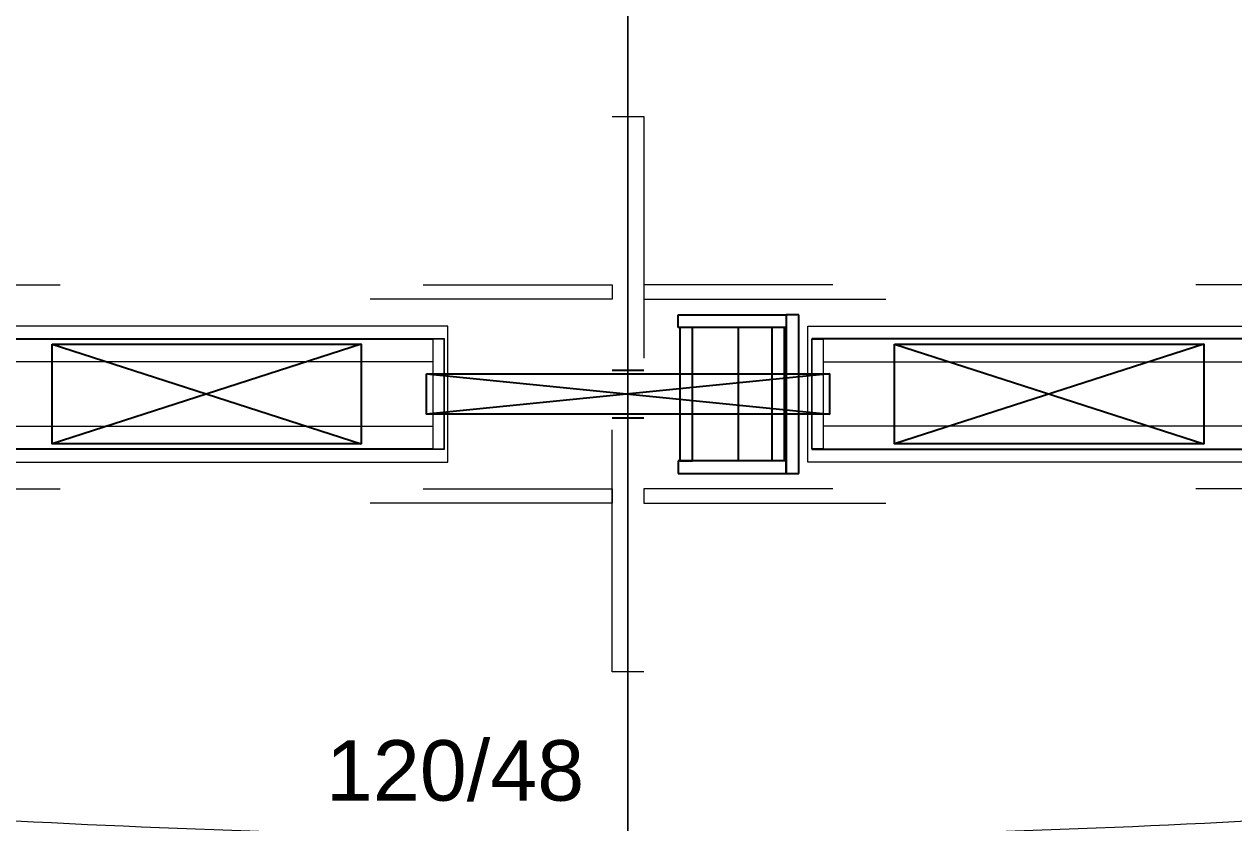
# Model space of a CAD drawing. Header units: inches. Extents: x 14 to 610, y 9 to 600.
# Drawn here: x 347.9 to 407.9, y 115.2 to 154.8 of the extents above; entities that cross this region are included whole.
import ezdxf
from ezdxf.enums import TextEntityAlignment as Align

# ---------------------------------------------------------------- set-up
doc = ezdxf.new("R2010")
doc.units = ezdxf.units.IN
doc.header["$MEASUREMENT"] = 0
doc.linetypes.add('ACAD_ISO03W100', pattern=[30, 12, -18])
doc.layers.add('A-FURN', color=7, linetype='Continuous')
doc.styles.get("Standard").update_dxf_attribs({"font": 'arial.ttf'})

# ---------------------------------------------------------------- blocks, each defined once
blk = doc.blocks.new('P_5CLT120HW')
at = {"layer": 'A-FURN', "color": 5, "lineweight": 0}
for p, q in [((0, -23.622), (0, 23.622)), ((0, 23.622), (0, -23.622)), ((-8.929, 3.375), (-32.929, 3.375)), ((-8.929, -3.375), (-8.929, 3.375)), ((8.929, -3.375), (8.929, 3.375)), ((8.929, 3.375), (32.929, 3.375)), ((-32.741, 2.75), (-9.116, 2.75)), ((-32.116, 2.719), (-9.679, 2.719)), ((-9.116, 2.719), (-9.679, 2.719)), ((-9.679, 2.719), (-9.679, 1.594)), ((-9.116, 2.75), (-9.116, -2.75)), ((-9.116, -2.719), (-9.116, 2.719)), ((9.116, 2.75), (9.116, -2.75)), ((32.741, 2.75), (9.116, 2.75)), ((9.116, -2.719), (9.116, 2.719)), ((9.116, 2.719), (9.679, 2.719)), ((9.679, 2.719), (9.679, 1.594)), ((32.116, 2.719), (9.679, 2.719)), ((-9.679, 1.594), (-32.116, 1.594)), ((9.679, 1.594), (32.116, 1.594)), ((-32.116, -1.594), (-9.679, -1.594)), ((-9.679, -1.594), (-9.679, -2.719)), ((32.116, -1.594), (9.679, -1.594)), ((9.679, -1.594), (9.679, -2.719)), ((-9.116, -2.75), (-32.741, -2.75)), ((-9.679, -2.719), (-32.116, -2.719)), ((-9.679, -2.719), (-9.116, -2.719)), ((9.679, -2.719), (9.116, -2.719)), ((9.116, -2.75), (32.741, -2.75)), ((9.679, -2.719), (32.116, -2.719)), ((-32.929, -3.375), (-8.929, -3.375)), ((32.929, -3.375), (8.929, -3.375))]:
    blk.add_line(p, q, dxfattribs=at)
at = {"layer": 'A-FURN', "color": 5, "linetype": 'ACAD_ISO03W100', "lineweight": 0}
for p, q in [((-0.787, 13.78), (0.787, 13.78)), ((-0.787, -13.78), (-0.787, 13.78)), ((0.787, 13.78), (0.787, -13.78)), ((-40.165, 5.413), (-0.787, 5.413)), ((-0.787, 5.413), (-0.787, 4.705)), ((40.165, 5.413), (0.787, 5.413)), ((0.787, 5.413), (0.787, 4.705)), ((-0.787, 4.705), (-40.165, 4.705)), ((0.787, 4.705), (40.165, 4.705)), ((-9.679, 1.594), (-9.679, -1.594)), ((9.679, 1.594), (9.679, -1.594)), ((-40.165, -4.705), (-0.787, -4.705)), ((-0.787, -4.705), (-0.787, -5.413)), ((40.165, -4.705), (0.787, -4.705)), ((0.787, -4.705), (0.787, -5.413)), ((-0.787, -5.413), (-40.165, -5.413)), ((0.787, -5.413), (40.165, -5.413)), ((0.787, -13.78), (-0.787, -13.78))]:
    blk.add_line(p, q, dxfattribs=at)
at = {"layer": 'A-FURN', "color": 5}
for p, q in [((-0.787, 1.181), (0.787, 1.181)), ((-0.787, -1.181), (0.787, -1.181))]:
    blk.add_line(p, q, dxfattribs=at)
at = {"layer": 'A-FURN', "color": 5, "lineweight": 0}
for centre, radius, start, end in [((3.589, 636.654), 658.711, 264.711012, 269.688593), ((-2.611, 616.652), 638.704, 270.23361, 275.367072), ((3.589, 636.654), 660.286, 264.711012, 269.688593), ((-2.611, 616.652), 640.279, 270.23361, 275.367072)]:
    blk.add_arc(centre, radius, start, end, dxfattribs=at)
at = {"layer": 'A-FURN', "color": 5}
blk.add_text('120/48', height=3, dxfattribs=at).set_placement((-8.579, -18.679), align=Align.MIDDLE_CENTER)
blk.add_attdef('CAPTG', (2571.864, 5020.467, -57.068), '', height=1, dxfattribs=at)
at = {"layer": 'A-FURN', "color": 5, "flags": 1}
for tag in ['CAPPN', 'CAPPD', 'CAPMG', 'CAPMC', 'CAPGC', 'CAPALIAS1', 'CAPALIAS2', 'CAPALIAS3', 'CAPBLDG', 'CAPFLOOR', 'CAPDEPT', 'CAPPERSON', 'CAPPL', 'CAPQT', 'CAPDH']:
    blk.add_attdef(tag, (0, 0), '', height=0.001, dxfattribs=at)
blk = doc.blocks.new('P_5CCTP')
at = {"layer": 'A-FURN'}
for points in [[(7.668, 2.471), (-7.668, -2.471)], [(-7.668, 2.471), (7.668, -2.471)]]:
    blk.add_lwpolyline(points, dxfattribs=at)
blk.add_lwpolyline([(-7.668, 2.471), (7.668, 2.471), (7.668, -2.471), (-7.668, -2.471)], close=True, dxfattribs=at)
blk.add_attdef('CAPTG', text='', height=2.5, dxfattribs=at).set_placement((-573.111, 192.39), align=Align.CENTER)
at = {"layer": 'A-FURN', "flags": 1}
for tag in ['CAPPN', 'CAPPD', 'CAPMG', 'CAPMC', 'CAPGC', 'CAPALIAS1', 'CAPALIAS2', 'CAPALIAS3', 'CAPBLDG', 'CAPFLOOR', 'CAPDEPT', 'CAPPERSON', 'CAPPL', 'CAPQT', 'CAPDH']:
    blk.add_attdef(tag, (0, 0), '', height=0.001, dxfattribs=at)
blk = doc.blocks.new('P_6PWRSTRIP')
at = {"layer": 'A-FURN'}
for points in [[(10, 1), (-10, -1)], [(-10, 1), (10, -1)]]:
    blk.add_lwpolyline(points, dxfattribs=at)
blk.add_lwpolyline([(-10, 1), (10, 1), (10, -1), (-10, -1)], close=True, dxfattribs=at)
at = {"layer": 'A-FURN', "flags": 1}
for tag in ['CAPPN', 'CAPPD', 'CAPMG', 'CAPMC', 'CAPGC', 'CAPALIAS1', 'CAPALIAS2', 'CAPALIAS3', 'CAPBLDG', 'CAPFLOOR', 'CAPDEPT', 'CAPPERSON', 'CAPPL', 'CAPQT', 'CAPDH']:
    blk.add_attdef(tag, (0, 0), '', height=0.001, dxfattribs=at)
at = {"layer": 'A-FURN'}
blk.add_attdef('CAPTG', text='', height=1, dxfattribs=at).set_placement((-1664.659, -483.01), align=Align.CENTER)
blk = doc.blocks.new('P_5CLCFBHW')
at = {"layer": 'A-FURN', "color": 5}
for p, q in [((-3.307, 0.079), (-3.937, 0.079)), ((-3.937, 0.079), (-3.937, -5.276)), ((-3.307, -5.276), (-3.307, 0.079)), ((3.307, 0.079), (3.937, 0.079)), ((3.307, -5.276), (3.307, 0.079)), ((3.937, 0.079), (3.937, -5.276)), ((3.307, 0), (-3.307, 0)), ((-3.307, 0), (-3.307, -0.63)), ((3.307, -0.63), (3.307, 0)), ((-3.307, -0.63), (3.307, -0.63)), ((-3.307, -2.913), (3.307, -2.913)), ((3.307, -4.567), (-3.307, -4.567)), ((3.937, -5.276), (-3.937, -5.276)), ((-3.937, -5.276), (-3.937, -5.906)), ((-3.937, -5.276), (-3.307, -5.276)), ((-3.307, -5.197), (3.307, -5.197)), ((3.937, -5.276), (3.307, -5.276)), ((3.937, -5.906), (3.937, -5.276)), ((-3.937, -5.906), (3.937, -5.906))]:
    blk.add_line(p, q, dxfattribs=at)
blk.add_attdef('CAPTG', text='', height=2.5, dxfattribs=at).set_placement((-6940.595, 321.187, -1.721), align=Align.CENTER)
at = {"layer": 'A-FURN', "color": 5, "flags": 1}
for tag in ['CAPPN', 'CAPPD', 'CAPMG', 'CAPMC', 'CAPGC', 'CAPALIAS1', 'CAPALIAS2', 'CAPALIAS3', 'CAPBLDG', 'CAPFLOOR', 'CAPDEPT', 'CAPPERSON', 'CAPPL', 'CAPQT', 'CAPDH']:
    blk.add_attdef(tag, (0, 0), '', height=0.001, dxfattribs=at)

msp = doc.modelspace()

# ---------------------------------------------------------------- block references
at = {"layer": 'A-FURN'}
for name, p in [('P_5CLT120HW', (377.82416, 136.46381)), ('P_5CCTP', (356.92651, 136.46381)), ('P_5CCTP', (398.72181, 136.46381)), ('P_6PWRSTRIP', (377.82416, 136.46381))]:
    msp.add_blockref(name, p, dxfattribs=at)
at = {"layer": 'A-FURN', "rotation": 90}
msp.add_blockref('P_5CLCFBHW', (380.39469, 136.46381), dxfattribs=at)

doc.saveas('drawing.dxf')
